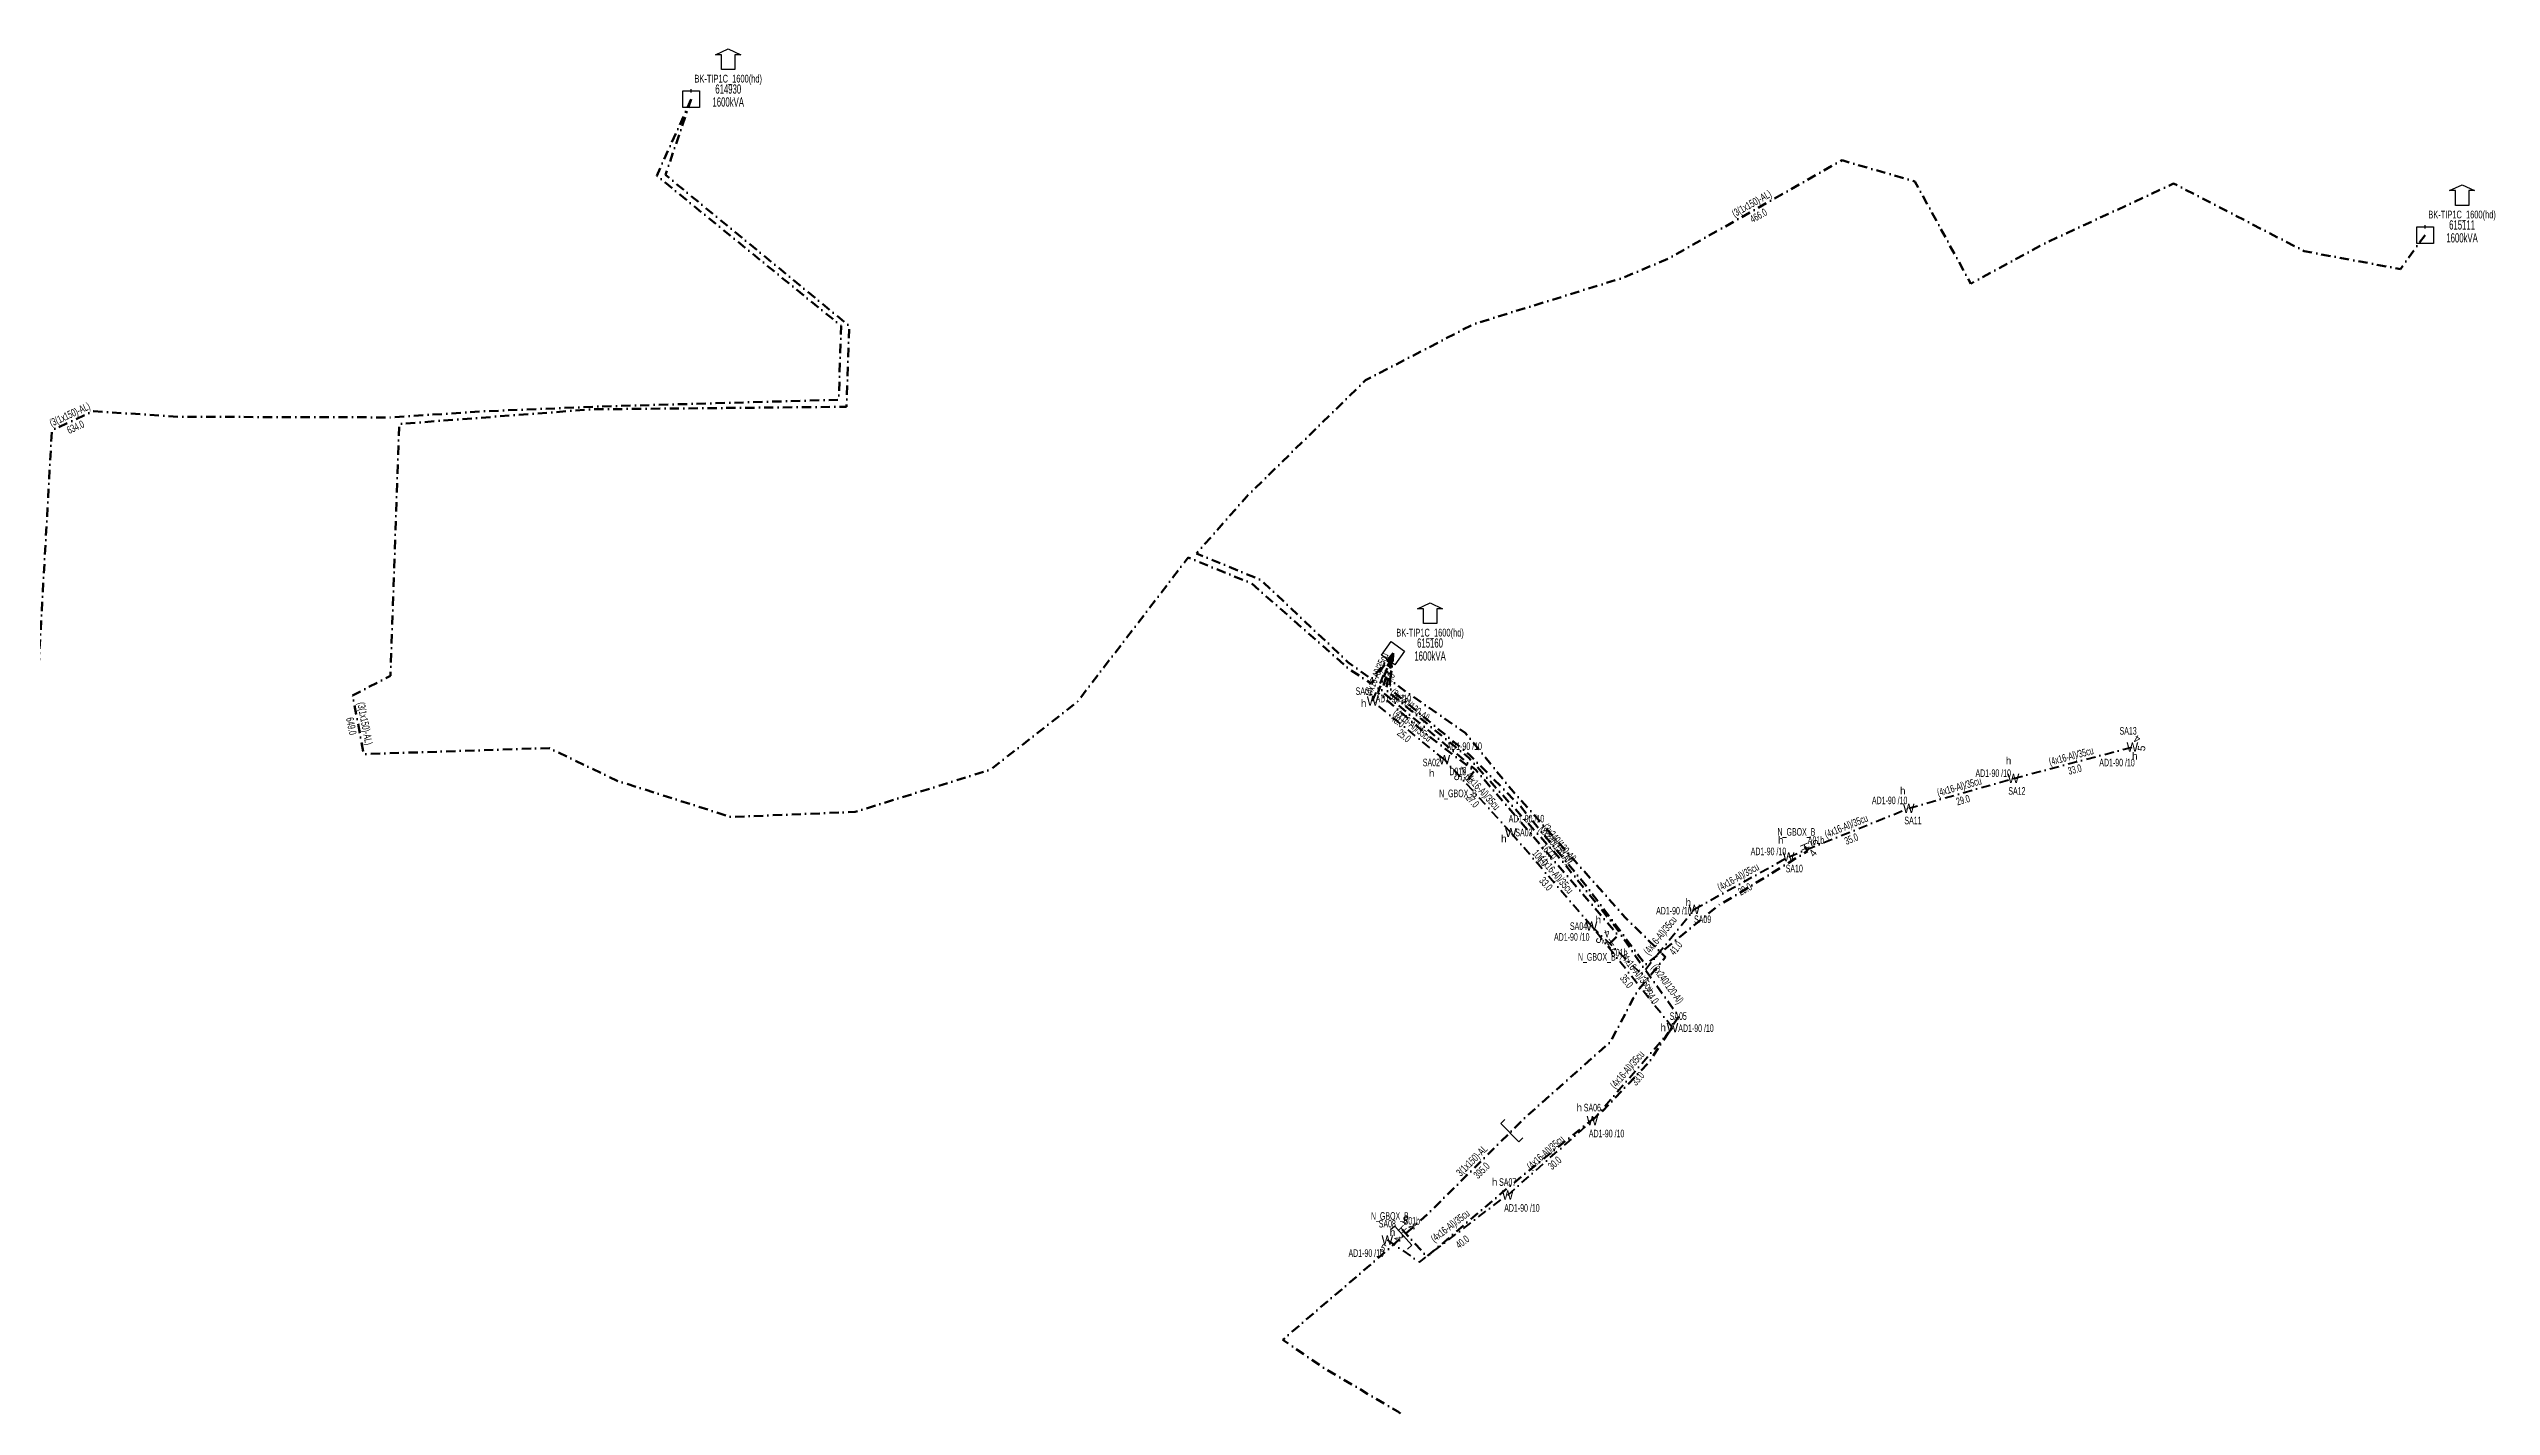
# Model space of a CAD drawing. Header units: millimetres. Extents: x 413828 to 414867, y 4046325 to 4047137.
# Drawn here: x 414208 to 414867, y 4046770 to 4047137 of the extents above; entities that cross this region are included whole.
import ezdxf
from ezdxf.enums import TextEntityAlignment as Align

# ---------------------------------------------------------------- set-up
doc = ezdxf.new("R2010")
doc.units = ezdxf.units.MM
doc.linetypes.add('DASHDOT', pattern=[5, 2.5, -1.25, 0, -1.25])
for name, color, linetype, lineweight in [('DIREK_AYD_MEVCUT', 190, 'Continuous', 25), ('DIREK_BOX_MEVCUT', 5, 'Continuous', 25), ('HAT_AYD_YERALTI_MEVCUT', 150, 'DASHDOT', 40), ('HAT_BOX_YERALTI_MEVCUT', 192, 'DASHDOT', 50), ('HAT_OG_YERALTI_MEVCUT', 48, 'DASHDOT', 70), ('HAT_OG_YERALTI_YENI', 1, 'DASHDOT', 70), ('TRAFO_MEVCUT', 5, 'Continuous', 30)]:
    doc.layers.add(name, color=color, linetype=linetype, lineweight=lineweight)
doc.layers.add('NIA_OG', color=6, linetype='Continuous')
doc.styles.add('Direk', font='B_CAD')
doc.styles.get("Standard").update_dxf_attribs({"font": 'Arial'})

# ---------------------------------------------------------------- blocks, each defined once
blk = doc.blocks.new('OG_NIA', base_point=(-43.6726, 128.9236))
at = {"layer": 'NIA_OG'}
for p, q in [((-43.672618, 132.403582), (-45.232618, 132.403582)), ((-43.672618, 125.443582), (-43.672618, 132.403582)), ((-43.672618, 125.443582), (-45.232618, 125.443582))]:
    blk.add_line(p, q, dxfattribs=at)
blk = doc.blocks.new('MEV_BINA_KARE')
at = {"layer": 'TRAFO_MEVCUT', "linetype": 'Continuous'}
for p, q in [((-2.25, -2.25), (-2.25, 2.25)), ((-2.25, 2.25), (2.25, 2.25)), ((0, 1.8), (0, 2.7)), ((2.25, 2.25), (2.25, -2.25)), ((2.25, -2.25), (-2.25, -2.25))]:
    blk.add_line(p, q, dxfattribs=at)
blk = doc.blocks.new('MEV_BETKOSK')
at = {"layer": 'TRAFO_MEVCUT', "linetype": 'Continuous'}
for p, q in [((-3.4, 2), (0, 3.6)), ((-1.8, 2), (-3.4, 2)), ((-1.8, -2), (-1.8, 2)), ((0, 3.6), (3.4, 2)), ((3.4, 2), (1.8, 2)), ((1.8, 2), (1.8, -2)), ((1.8, -2), (-1.8, -2))]:
    blk.add_line(p, q, dxfattribs=at)

msp = doc.modelspace()

# ---------------------------------------------------------------- linework, layer by layer
at = {"layer": 'HAT_AYD_YERALTI_MEVCUT', "flags": 128}
for points in [[(414565.243, 4046960.916), (414570.755, 4046973.841)], [(414584.640437, 4046945.080983), (414565.243, 4046960.916)], [(414738.405082, 4046939.99533), (414770.536706, 4046948.478927)], [(414602.580441, 4046925.385439), (414584.640437, 4046945.080983)], [(414710.10874, 4046931.947128), (414738.405082, 4046939.99533)], [(414677.664313, 4046918.822955), (414710.10874, 4046931.947128)], [(414624.406, 4046900.11), (414602.580441, 4046925.385439)], [(414652.151752, 4046904.63696), (414677.664313, 4046918.822955)], [(414624.406, 4046900.11), (414637.914403, 4046887.104049), (414652.151752, 4046904.63696)], [(414646.264548, 4046872.654776), (414624.406, 4046900.11)], [(414624.62077, 4046847.564537), (414646.264548, 4046872.654776)], [(414601.744019, 4046827.454517), (414624.62077, 4046847.564537)], [(414569.209424, 4046815.322973), (414577.892397, 4046809.345499), (414597.785372, 4046824.578858), (414601.744019, 4046827.454517)]]:
    msp.add_lwpolyline(points, dxfattribs=at)
at = {"layer": 'HAT_BOX_YERALTI_MEVCUT', "flags": 128}
for points in [[(414591.096522, 4046939.835392), (414592.686792, 4046942.047507), (414579.957873, 4046951.807669), (414566.66403, 4046963.15473), (414570.755, 4046973.841)], [(414629.344152, 4046895.387477), (414631.556916, 4046897.64909), (414593.13814, 4046942.291325), (414571.173083, 4046960.592459), (414567.670525, 4046963.564362), (414570.755, 4046973.841)], [(414573.223025, 4046818.13167), (414579.886349, 4046810.798313), (414601.837656, 4046829.462227), (414627.487164, 4046850.232886), (414640.106514, 4046863.594551), (414647.953842, 4046875.683677), (414637.52667, 4046890.166385), (414631.063574, 4046899.641408), (414616.072717, 4046918.140609), (414591.24215, 4046945.543535), (414568.848652, 4046963.853699), (414570.755, 4046973.841)], [(414682.004234, 4046921.59459), (414682.723477, 4046920.324538), (414662.209367, 4046907.720663), (414658.946445, 4046905.900956), (414638.996676, 4046889.655525), (414623.503996, 4046910.292197), (414605.062894, 4046932.619221), (414591.514692, 4046946.289986), (414569.81756, 4046964.289111), (414570.256799, 4046970.438464), (414570.755, 4046973.841)]]:
    msp.add_lwpolyline(points, dxfattribs=at)
at = {"layer": 'HAT_OG_YERALTI_MEVCUT', "flags": 128}
for points in [[(414381.122, 4047123.51), (414371.811441, 4047102.835924), (414421.627999, 4047062.244665), (414420.991729, 4047042.308211), (414357.046616, 4047040.505447), (414326.13944, 4047039.238369), (414299.734244, 4047037.541649), (414242.59249, 4047037.705557), (414219.573989, 4047039.219932), (414208.367613, 4047034.071056), (414203.919345, 4046954.701361), (414165.726805, 4046964.544799), (414102.335062, 4046987.381576), (414066.898685, 4047003.524814), (414040.124533, 4047006.674715), (414014.137856, 4047010.218352), (414008.748, 4046975.869)], [(414381.122, 4047123.51), (414374.165323, 4047103.051793), (414423.790231, 4047062.280156), (414423.090064, 4047040.41363), (414354.384116, 4047039.724726), (414302.19642, 4047035.764053), (414299.866612, 4046967.733663), (414289.62415, 4046962.414894), (414292.6529, 4046946.572201), (414342.743769, 4046948.203067), (414361.149251, 4046939.349797), (414391.902715, 4046929.564604), (414425.451948, 4046930.962488), (414462.029932, 4046942.378547), (414485.560991, 4046960.784029), (414515.382532, 4046999.69182), (414532.508027, 4046992.694194), (414559.067837, 4046969.396115), (414564.892357, 4046965.668423), (414570.755, 4046973.841)], [(414849.611, 4047086.8), (414842.977925, 4047077.606404), (414816.991607, 4047082.445236), (414781.686057, 4047100.725267), (414746.559723, 4047084.416612), (414726.845964, 4047073.663652), (414711.791821, 4047101.262915), (414692.078062, 4047106.997826), (414645.051768, 4047080.38565), (414632.936767, 4047075.260072), (414592.39811, 4047062.67911), (414563.30869, 4047047.560334), (414531.157341, 4047016.107928), (414517.673951, 4047000.777877), (414535.044116, 4046993.609238), (414558.557765, 4046971.443675), (414563.941586, 4046967.528168), (414565.002036, 4046966.957157), (414570.755, 4046973.841)]]:
    msp.add_lwpolyline(points, dxfattribs=at)
at = {"layer": 'HAT_OG_YERALTI_YENI', "flags": 128}
msp.add_lwpolyline([(414511.309, 4046730.107), (414509.876481, 4046726.835876), (414512.561654, 4046722.91139), (414518.56367, 4046726.148943), (414580.629147, 4046763.296763), (414572.019556, 4046768.943202), (414551.888102, 4046780.830346), (414540.955227, 4046788.336635), (414567.048405, 4046810.686009), (414580.208443, 4046822.371215), (414606.507652, 4046848.449012), (414629.520966, 4046868.84812), (414635.760639, 4046880.760223), (414637.346237, 4046883.246852), (414644.38005, 4046891.755497), (414633.715882, 4046902.192768), (414602.75425, 4046937.00575), (414590.287483, 4046952.306466), (414574.745025, 4046963.084083), (414569.980184, 4046966.60099), (414570.660876, 4046971.47928), (414570.755, 4046973.841)], dxfattribs=at)

# ---------------------------------------------------------------- block references
at = {"layer": 'NIA_OG'}
for p, rotation in [((414602.301842, 4046844.27861), 224.757796), ((414573.563458, 4046816.470928), 41.60286699999999)]:
    msp.add_blockref('OG_NIA', p, dxfattribs=dict(at, rotation=rotation))
at = {"layer": 'TRAFO_MEVCUT'}
for name, p in [('MEV_BETKOSK', (414391.122, 4047133.51)), ('MEV_BETKOSK', (414391.122, 4047133.51)), ('MEV_BINA_KARE', (414381.122, 4047123.51)), ('MEV_BINA_KARE', (414381.122, 4047123.51)), ('MEV_BETKOSK', (414859.611, 4047096.8)), ('MEV_BETKOSK', (414859.611, 4047096.8)), ('MEV_BINA_KARE', (414849.611, 4047086.8)), ('MEV_BINA_KARE', (414849.611, 4047086.8))]:
    msp.add_blockref(name, p, dxfattribs=at)
at = {"layer": 'TRAFO_MEVCUT', "linetype": 'ByBlock'}
msp.add_blockref('MEV_BETKOSK', (414580.755, 4046983.841), dxfattribs=at)
msp.add_blockref('MEV_BETKOSK', (414580.755, 4046983.841), dxfattribs=at)
at = {"layer": 'TRAFO_MEVCUT', "linetype": 'ByBlock', "rotation": 144.592705}
msp.add_blockref('MEV_BINA_KARE', (414570.755, 4046973.841), dxfattribs=at)
msp.add_blockref('MEV_BINA_KARE', (414570.755, 4046973.841), dxfattribs=at)

# ---------------------------------------------------------------- texts
at = {"layer": 'DIREK_AYD_MEVCUT', "linetype": 'ByBlock', "width": 0.53}
for s, p in [('SA01', (414562.975922, 4046963.582525)), ('AD1-90 /10', (414570.834584, 4046961.574833)), ('SA13', (414769.379196, 4046952.865403)), ('AD1-90 /10', (414589.980134, 4046948.711448)), ('SA02', (414581.113916, 4046944.314794)), ('AD1-90 /10', (414732.928641, 4046941.427637)), ('AD1-90 /10', (414766.379008, 4046944.293442)), ('AD1-90 /10', (414704.948594, 4046934.065691)), ('SA12', (414739.330617, 4046936.619921)), ('AD1-90 /10', (414606.798793, 4046929.126734)), ('SA11', (414711.24537, 4046928.636831)), ('SA03', (414606.118833, 4046925.386239)), ('AD1-90 /10', (414672.194151, 4046920.283024)), ('SA10', (414679.173851, 4046915.665219)), ('SA04', (414620.872865, 4046900.11016)), ('AD1-90 /10', (414646.635293, 4046904.265819)), ('SA09', (414654.401461, 4046901.955765)), ('AD1-90 /10', (414619.049043, 4046897.186574)), ('SA05', (414647.815391, 4046875.792432)), ('AD1-90 /10', (414652.621058, 4046872.529554)), ('SA06', (414624.62077, 4046851.064537)), ('AD1-90 /10', (414628.45998, 4046844.064537)), ('SA07', (414601.744019, 4046830.954517)), ('AD1-90 /10', (414605.583228, 4046823.954517)), ('SA08', (414569.208745, 4046819.708169)), ('AD1-90 /10', (414563.515656, 4046811.771515))]:
    msp.add_text(s, height=2.05, dxfattribs=at).set_placement(p, align=Align.MIDDLE_CENTER)
at = {"layer": 'DIREK_AYD_MEVCUT', "color": 40, "linetype": 'ByBlock', "style": 'Direk'}
for p in [(414562.815567, 4046960.318028), (414771.174902, 4046946.061758), (414581.201926, 4046941.45102), (414737.082889, 4046944.817343), (414708.484982, 4046936.676125), (414600.71008, 4046923.726599), (414675.50783, 4046923.334006), (414650.544817, 4046906.5521), (414626.220989, 4046901.842406), (414643.765033, 4046872.704016), (414621.085237, 4046851.100071), (414598.208485, 4046830.990051), (414570.627022, 4046817.3822)]:
    msp.add_text('h', height=2, dxfattribs=at).set_placement(p, align=Align.MIDDLE_CENTER)
at = {"layer": 'DIREK_AYD_MEVCUT', "linetype": 'ByBlock', "style": 'Direk'}
for p in [(414565.243, 4046960.916), (414770.536706, 4046948.478927), (414584.640437, 4046945.080983), (414738.405082, 4046939.99533), (414710.10874, 4046931.947128), (414602.580441, 4046925.385439), (414677.664313, 4046918.822955), (414624.406, 4046900.11), (414652.151752, 4046904.63696), (414646.264548, 4046872.654776), (414624.62077, 4046847.564537), (414601.744019, 4046827.454517), (414569.209424, 4046815.322973)]:
    msp.add_text('W', height=2.5, dxfattribs=at).set_placement(p, align=Align.MIDDLE_CENTER)
at = {"layer": 'DIREK_AYD_MEVCUT', "color": 32, "style": 'Direk'}
for s, rotation, p in [('4', 149.790093, (414771.794629, 4046950.639397)), ('5', 442.290094, (414773.014106, 4046948.143534)), ('4', 94.732133, (414572.128127, 4046815.529217)), ('5', 332.586551, (414568.058403, 4046813.103705))]:
    msp.add_text(s, height=2, rotation=rotation, dxfattribs=at).set_placement(p, align=Align.MIDDLE_CENTER)
at = {"layer": 'DIREK_BOX_MEVCUT', "width": 0.53}
for s, p in [('D01b', (414588.254659, 4046941.878383)), ('N_GBOX_B', (414588.311006, 4046935.960653)), ('N_GBOX_B', (414679.758782, 4046925.559646)), ('A01b', (414685.049777, 4046923.319312)), ('C01b', (414631.845896, 4046892.939768)), ('N_GBOX_B', (414625.823854, 4046891.789465)), ('N_GBOX_B', (414569.900877, 4046821.787879)), ('B01b', (414575.813407, 4046820.485374))]:
    msp.add_text(s, height=2.05, dxfattribs=at).set_placement(p, align=Align.MIDDLE_CENTER)
at = {"layer": 'DIREK_BOX_MEVCUT', "color": 32, "style": 'Direk'}
for s, rotation, p in [('5', 264.287975, (414588.310425, 4046940.114072)), ('4', 204.287975, (414589.944818, 4046942.387563)), ('5', 471.669923, (414684.606348, 4046922.628515)), ('4', 411.669923, (414684.200696, 4046919.858055)), ('5', 255.6255, (414626.63181, 4046896.082601)), ('4', 195.6255, (414628.589977, 4046898.083997)), ('5', 522.259292, (414574.076213, 4046820.798517)), ('4', 462.259292, (414575.959176, 4046818.726212))]:
    msp.add_text(s, height=2, rotation=rotation, dxfattribs=at).set_placement(p, align=Align.MIDDLE_CENTER)
at = {"layer": 'DIREK_BOX_MEVCUT', "style": 'Direk', "width": 0.8}
for rotation, p in [(39.827957, (414591.096522, 4046939.835392)), (293.263186, (414682.004234, 4046921.59459)), (38.351355, (414629.344152, 4046895.387477)), (315.138322, (414573.223025, 4046818.13167))]:
    msp.add_text('H', height=2.25, rotation=rotation, dxfattribs=at).set_placement(p, align=Align.MIDDLE_CENTER)
at = {"layer": 'HAT_AYD_YERALTI_MEVCUT', "lineweight": 30, "width": 0.53}
for rotation, p in [(66.903411, (414567.217138, 4046967.711871)), (320.773663, (414575.479246, 4046953.656947)), (14.790092, (414754.253907, 4046945.058966)), (312.329329, (414594.238833, 4046935.805594)), (15.877105, (414724.024372, 4046936.788802)), (22.023944, (414693.567781, 4046926.173015)), (310.811007, (414614.136579, 4046913.303281)), (29.075794, (414664.494961, 4046912.472839)), (50.922169, (414643.713384, 4046896.942143)), (308.525031, (414636.000278, 4046886.911846)), (49.217717, (414634.799042, 4046860.664865)), (41.317386, (414612.621199, 4046838.147931)), (37.443656, (414586.805317, 4046818.311896))]:
    msp.add_text('(4x16-Al)/35cu', height=2.05, rotation=rotation, dxfattribs=at).set_placement(p, align=Align.CENTER)
for s, rotation, p in [('14.0', 66.903411, (414568.780874, 4046967.044991)), ('25.0', 320.773663, (414574.404191, 4046952.340036)), ('33.0', 14.790092, (414754.687881, 4046943.415291)), ('27.0', 312.329329, (414592.982046, 4046934.660829)), ('29.0', 15.877105, (414724.489449, 4046935.153656)), ('35.0', 22.023944, (414694.205271, 4046924.597069)), ('33.0', 310.811007, (414612.8499, 4046912.192219)), ('29.0', 29.075794, (414665.321104, 4046910.987077)), ('41.0', 50.922169, (414646.352771, 4046894.798866)), ('35.0', 308.525031, (414634.670307, 4046885.85299)), ('33.0', 49.217717, (414636.086277, 4046859.554448)), ('30.0', 41.317386, (414613.74359, 4046836.871123)), ('40.0', 37.443656, (414588.872452, 4046815.612461))]:
    msp.add_text(s, height=2.05, rotation=rotation, dxfattribs=at).set_placement(p, align=Align.TOP_CENTER)
at = {"layer": 'HAT_BOX_YERALTI_MEVCUT', "lineweight": 30, "width": 0.53}
for rotation, p in [(322.244507, (414574.756918, 4046959.037487)), (309.901995, (414613.934039, 4046921.37446)), (309.55515, (414614.938805, 4046921.997007)), (305.752902, (414644.119881, 4046883.918325))]:
    msp.add_text('(3x240/120-Al)', height=2.05, rotation=rotation, dxfattribs=at).set_placement(p, align=Align.CENTER)
for s, rotation, p in [('48.0', 322.244507, (414572.675121, 4046956.349342)), ('167.0', 309.55515, (414613.628085, 4046920.914411)), ('106.0', 309.901995, (414611.325753, 4046919.19344)), ('234.0', 305.752902, (414641.36063, 4046881.931737))]:
    msp.add_text(s, height=2.05, rotation=rotation, dxfattribs=at).set_placement(p, align=Align.TOP_CENTER)
at = {"layer": 'HAT_OG_YERALTI_MEVCUT', "lineweight": 30, "width": 0.53}
for rotation, p in [(389.505518, (414668.146283, 4047094.4315)), (384.676863, (414213.615926, 4047037.417869)), (280.823011, (414291.973405, 4046954.653157))]:
    msp.add_text('(3(1x150)-AL)', height=2.05, rotation=rotation, dxfattribs=at).set_placement(p, align=Align.CENTER)
for s, rotation, p in [('466.0', 389.505518, (414668.983546, 4047092.951976)), ('634.0', 384.676863, (414214.325676, 4047035.873119)), ('649.0', 280.823011, (414290.303645, 4046954.333938))]:
    msp.add_text(s, height=2.05, rotation=rotation, dxfattribs=at).set_placement(p, align=Align.TOP_CENTER)
at = {"layer": 'HAT_OG_YERALTI_YENI', "lineweight": 30, "width": 0.53}
msp.add_text('3(1x150)-AL', height=2.05, rotation=44.757796, dxfattribs=at).set_placement((414592.759553, 4046836.01369), align=Align.CENTER)
msp.add_text('395.0', height=2.05, rotation=44.757796, dxfattribs=at).set_placement((414593.956542, 4046834.806538), align=Align.TOP_CENTER)
at = {"layer": 'TRAFO_MEVCUT', "width": 0.6}
for s, height, p in [('BK-TIP1C_1600(hd)', 2.1, (414391.122, 4047128.01)), ('BK-TIP1C_1600(hd)', 2.1, (414391.122, 4047128.01)), ('614930', 2.5, (414391.122, 4047125.01)), ('614930', 2.5, (414391.122, 4047125.01)), ('1600kVA', 2.5, (414391.122, 4047121.51)), ('1600kVA', 2.5, (414391.122, 4047121.51)), ('BK-TIP1C_1600(hd)', 2.1, (414859.611, 4047091.3)), ('BK-TIP1C_1600(hd)', 2.1, (414859.611, 4047091.3)), ('1600kVA', 2.5, (414859.611, 4047084.8)), ('1600kVA', 2.5, (414859.611, 4047084.8)), ('615111', 2.5, (414859.611, 4047088.3)), ('615111', 2.5, (414859.611, 4047088.3))]:
    msp.add_text(s, height=height, dxfattribs=at).set_placement(p, align=Align.CENTER)
at = {"layer": 'TRAFO_MEVCUT', "linetype": 'ByBlock', "width": 0.6}
for s, height, p in [('BK-TIP1C_1600(hd)', 2.1, (414580.755, 4046978.341)), ('BK-TIP1C_1600(hd)', 2.1, (414580.755, 4046978.341)), ('1600kVA', 2.5, (414580.755, 4046971.841)), ('1600kVA', 2.5, (414580.755, 4046971.841)), ('615160', 2.5, (414580.755, 4046975.341)), ('615160', 2.5, (414580.755, 4046975.341))]:
    msp.add_text(s, height=height, dxfattribs=at).set_placement(p, align=Align.CENTER)

doc.saveas('drawing.dxf')
